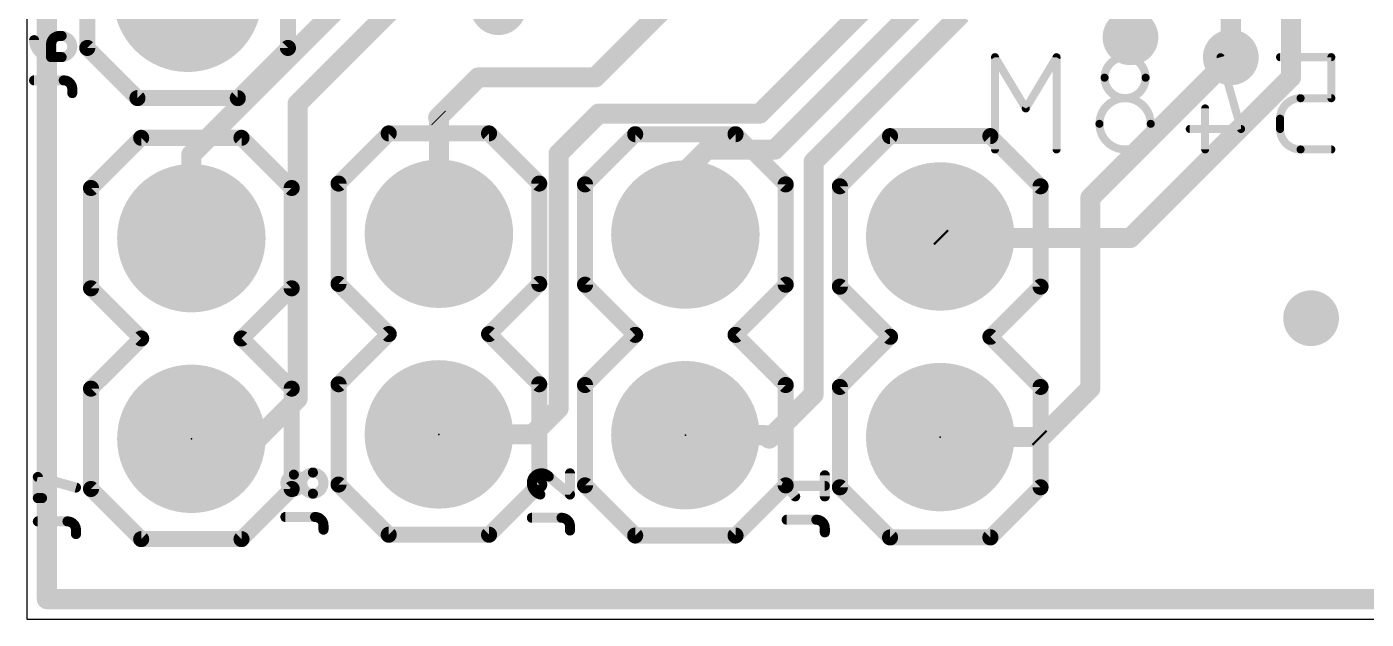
# Model space of a CAD drawing. Extents: x 0 to 1.42, y 0 to 1.2.
# Drawn here: x 0 to 0.667, y 0 to 0.295 of the extents above; entities that cross this region are included whole.
import ezdxf

# ---------------------------------------------------------------- set-up
doc = ezdxf.new("R2010")
doc.units = 0
for name, color, linetype in [('1', 12, 'CONTINUOUS'), ('16', 132, 'CONTINUOUS'), ('17', 110, 'CONTINUOUS'), ('18', 110, 'CONTINUOUS'), ('20', 31, 'CONTINUOUS'), ('21', 253, 'CONTINUOUS'), ('23', 53, 'CONTINUOUS'), ('25', 253, 'CONTINUOUS'), ('28', 253, 'CONTINUOUS'), ('51', 253, 'CONTINUOUS')]:
    doc.layers.add(name, color=color, linetype=linetype)

# ---------------------------------------------------------------- blocks, each defined once
blk = doc.blocks.new('RECT')
blk.add_solid([(-0.5, -0.5), (0.5, -0.5), (-0.5, 0.5), (0.5, 0.5)])
blk = doc.blocks.new('ROUNDP')
at = {"const_width": 0.5}
blk.add_lwpolyline([(0, -0.25, 1), (0, 0.25, 1), (0, -0.25)], format="xyb", dxfattribs=at)
blk = doc.blocks.new('ROUNDV')
at = {"const_width": 0.5}
blk.add_lwpolyline([(0, -0.25, 1), (0, 0.25, 1), (0, -0.25)], format="xyb", dxfattribs=at)

msp = doc.modelspace()

# ---------------------------------------------------------------- linework, layer by layer
at = {"layer": '1', "const_width": 0.01}
for points in [[(0.01, 1.19), (0.01, 0.01)], [(0.6, 0.28), (0.53, 0.21)], [(0.53, 0.21), (0.53, 0.115)], [(0.53, 0.115), (0.505, 0.09)], [(0.504252, 0.090748), (0.455189, 0.090748)], [(0.505, 0.09), (0.504252, 0.090748)], [(0.01, 0.01), (1.39, 0.01)]]:
    msp.add_lwpolyline(points, dxfattribs=at)
at = {"layer": '1', "const_width": 0.005}
for points in [[(0.601768, 0.278232, 1), (0.598232, 0.281768)], [(0.5325, 0.21, 1), (0.5275, 0.21)], [(0.528232, 0.211768, 1), (0.531768, 0.208232)], [(0.5275, 0.115, 1), (0.5325, 0.115)], [(0.531768, 0.113232, 1), (0.528232, 0.116768)], [(0.455189, 0.093248, 1), (0.455189, 0.088248)], [(0.50602, 0.092516, 1), (0.502484, 0.08898)], [(0.503232, 0.091768, 1), (0.506768, 0.088232)], [(0.503232, 0.088232, 1), (0.506768, 0.091768)], [(0.504252, 0.088248, 1), (0.504252, 0.093248)], [(0.01, 0.0125, 1), (0.01, 0.0075)], [(0.0075, 0.01, 1), (0.0125, 0.01)]]:
    msp.add_lwpolyline(points, format="xyb", dxfattribs=at)
at = {"layer": '16', "const_width": 0.01}
for points in [[(0.01, 1.19), (0.01, 0.01)], [(0.63, 0.47), (0.63, 0.27)], [(0.6, 0.44), (0.6, 0.28)], [(0.283252, 0.27), (0.42, 0.406748)], [(0.188, 0.337544), (0.082, 0.231544)], [(0.21, 0.332), (0.135, 0.257)], [(0.440479, 0.327227), (0.365252, 0.252)], [(0.453164, 0.314456), (0.372708, 0.234)], [(0.465759, 0.301595), (0.392082, 0.227918)], [(0.225, 0.27), (0.205, 0.25)], [(0.283252, 0.27), (0.225, 0.27)], [(0.63, 0.27), (0.55, 0.19)], [(0.135, 0.257), (0.135, 0.11)], [(0.205, 0.25), (0.205362, 0.249638)], [(0.205362, 0.249638), (0.205362, 0.19211)], [(0.285, 0.252), (0.265, 0.232)], [(0.365252, 0.252), (0.285, 0.252)], [(0.082, 0.231544), (0.082, 0.189906)], [(0.265, 0.232), (0.265, 0.105)], [(0.339, 0.234), (0.328189, 0.223189)], [(0.372708, 0.234), (0.339, 0.234)], [(0.328189, 0.223189), (0.328189, 0.191709)], [(0.392082, 0.227918), (0.392082, 0.112082)], [(0.455937, 0.19), (0.455189, 0.190748)], [(0.55, 0.19), (0.455937, 0.19)], [(0.135, 0.11), (0.114906, 0.089906)], [(0.392082, 0.112082), (0.37, 0.09)], [(0.265, 0.105), (0.25211, 0.09211)], [(0.114906, 0.089906), (0.082, 0.089906)], [(0.25211, 0.09211), (0.205362, 0.09211)], [(0.368291, 0.091709), (0.328189, 0.091709)], [(0.37, 0.09), (0.368291, 0.091709)], [(0.01, 0.01), (1.39, 0.01)]]:
    msp.add_lwpolyline(points, dxfattribs=at)
at = {"layer": '16', "const_width": 0.005}
for points in [[(0.5975, 0.28, 1), (0.6025, 0.28)], [(0.225, 0.2725, 1), (0.225, 0.2675)], [(0.226768, 0.268232, 1), (0.223232, 0.271768)], [(0.281484, 0.271768, 1), (0.28502, 0.268232)], [(0.283252, 0.2675, 1), (0.283252, 0.2725)], [(0.631768, 0.268232, 1), (0.628232, 0.271768)], [(0.6275, 0.27, 1), (0.6325, 0.27)], [(0.1375, 0.257, 1), (0.1325, 0.257)], [(0.133232, 0.258768, 1), (0.136768, 0.255232)], [(0.206768, 0.251768, 1), (0.203232, 0.248232)], [(0.203232, 0.251768, 1), (0.206768, 0.248232)], [(0.207862, 0.249638, 1), (0.202862, 0.249638)], [(0.203594, 0.24787, 1), (0.20713, 0.251406)], [(0.285, 0.2545, 1), (0.285, 0.2495)], [(0.286768, 0.250232, 1), (0.283232, 0.253768)], [(0.363484, 0.253768, 1), (0.36702, 0.250232)], [(0.365252, 0.2495, 1), (0.365252, 0.2545)], [(0.0845, 0.231544, 1), (0.0795, 0.231544)], [(0.080232, 0.233312, 1), (0.083768, 0.229776)], [(0.2675, 0.232, 1), (0.2625, 0.232)], [(0.263232, 0.233768, 1), (0.266768, 0.230232)], [(0.339, 0.2365, 1), (0.339, 0.2315)], [(0.340768, 0.232232, 1), (0.337232, 0.235768)], [(0.37094, 0.235768, 1), (0.374476, 0.232232)], [(0.372708, 0.2315, 1), (0.372708, 0.2365)], [(0.330689, 0.223189, 1), (0.325689, 0.223189)], [(0.326421, 0.224957, 1), (0.329957, 0.221421)], [(0.394582, 0.227918, 1), (0.389582, 0.227918)], [(0.390314, 0.229686, 1), (0.39385, 0.22615)], [(0.202862, 0.19211, 1), (0.207862, 0.19211)], [(0.325689, 0.191709, 1), (0.330689, 0.191709)], [(0.456957, 0.192516, 1), (0.453421, 0.18898)], [(0.455937, 0.1925, 1), (0.455937, 0.1875)], [(0.454169, 0.188232, 1), (0.457705, 0.191768)], [(0.548232, 0.191768, 1), (0.551768, 0.188232)], [(0.55, 0.1875, 1), (0.55, 0.1925)], [(0.0795, 0.189906, 1), (0.0845, 0.189906)], [(0.136768, 0.108232, 1), (0.133232, 0.111768)], [(0.389582, 0.112082, 1), (0.394582, 0.112082)], [(0.39385, 0.110314, 1), (0.390314, 0.11385)], [(0.1325, 0.11, 1), (0.1375, 0.11)], [(0.2625, 0.105, 1), (0.2675, 0.105)], [(0.266768, 0.103232, 1), (0.263232, 0.106768)], [(0.082, 0.092406, 1), (0.082, 0.087406)], [(0.113138, 0.091673, 1), (0.116673, 0.088138)], [(0.114906, 0.087406, 1), (0.114906, 0.092406)], [(0.205362, 0.09461, 1), (0.205362, 0.08961)], [(0.250342, 0.093878, 1), (0.253878, 0.090342)], [(0.25211, 0.08961, 1), (0.25211, 0.09461)], [(0.328189, 0.094209, 1), (0.328189, 0.089209)], [(0.370059, 0.093476, 1), (0.366524, 0.089941)], [(0.368232, 0.091768, 1), (0.371768, 0.088232)], [(0.368232, 0.088232, 1), (0.371768, 0.091768)], [(0.368291, 0.089209, 1), (0.368291, 0.094209)], [(0.01, 0.0125, 1), (0.01, 0.0075)], [(0.0075, 0.01, 1), (0.0125, 0.01)]]:
    msp.add_lwpolyline(points, format="xyb", dxfattribs=at)
at = {"layer": '20'}
for p, q in [((0, 1.2), (0, 0)), ((0, 0), (1.4, 0))]:
    msp.add_line(p, q, dxfattribs=at)
at = {"layer": '21', "const_width": 0.008}
for points in [[(0.03015, 0.284693), (0.03015, 0.334693)], [(0.13015, 0.334693), (0.13015, 0.284693)], [(0.03015, 0.284693), (0.05515, 0.259693)], [(0.10515, 0.259693), (0.13015, 0.284693)], [(0.05515, 0.259693), (0.10515, 0.259693)], [(0.032, 0.214906), (0.057, 0.239906)], [(0.057, 0.239906), (0.107, 0.239906)], [(0.107, 0.239906), (0.132, 0.214906)], [(0.155362, 0.21711), (0.180362, 0.24211)], [(0.180362, 0.24211), (0.230362, 0.24211)], [(0.230362, 0.24211), (0.255362, 0.21711)], [(0.278189, 0.216709), (0.303189, 0.241709)], [(0.303189, 0.241709), (0.353189, 0.241709)], [(0.353189, 0.241709), (0.378189, 0.216709)], [(0.405189, 0.215748), (0.430189, 0.240748)], [(0.430189, 0.240748), (0.480189, 0.240748)], [(0.480189, 0.240748), (0.505189, 0.215748)], [(0.155362, 0.16711), (0.155362, 0.21711)], [(0.255362, 0.21711), (0.255362, 0.16711)], [(0.278189, 0.166709), (0.278189, 0.216709)], [(0.378189, 0.216709), (0.378189, 0.166709)], [(0.032, 0.164906), (0.032, 0.214906)], [(0.132, 0.214906), (0.132, 0.164906)], [(0.405189, 0.165748), (0.405189, 0.215748)], [(0.505189, 0.215748), (0.505189, 0.165748)], [(0.057, 0.139906), (0.032, 0.164906)], [(0.132, 0.164906), (0.107, 0.139906)], [(0.180362, 0.14211), (0.155362, 0.16711)], [(0.255362, 0.16711), (0.230362, 0.14211)], [(0.303189, 0.141709), (0.278189, 0.166709)], [(0.378189, 0.166709), (0.353189, 0.141709)], [(0.430189, 0.140748), (0.405189, 0.165748)], [(0.505189, 0.165748), (0.480189, 0.140748)], [(0.032, 0.114906), (0.057, 0.139906)], [(0.107, 0.139906), (0.132, 0.114906)], [(0.155362, 0.11711), (0.180362, 0.14211)], [(0.230362, 0.14211), (0.255362, 0.11711)], [(0.278189, 0.116709), (0.303189, 0.141709)], [(0.353189, 0.141709), (0.378189, 0.116709)], [(0.405189, 0.115748), (0.430189, 0.140748)], [(0.480189, 0.140748), (0.505189, 0.115748)], [(0.155362, 0.06711), (0.155362, 0.11711)], [(0.255362, 0.11711), (0.255362, 0.06711)], [(0.278189, 0.066709), (0.278189, 0.116709)], [(0.378189, 0.116709), (0.378189, 0.066709)], [(0.032, 0.064906), (0.032, 0.114906)], [(0.132, 0.114906), (0.132, 0.064906)], [(0.405189, 0.065748), (0.405189, 0.115748)], [(0.505189, 0.115748), (0.505189, 0.065748)], [(0.032, 0.064906), (0.057, 0.039906)], [(0.107, 0.039906), (0.132, 0.064906)], [(0.155362, 0.06711), (0.180362, 0.04211)], [(0.230362, 0.04211), (0.255362, 0.06711)], [(0.278189, 0.066709), (0.303189, 0.041709)], [(0.353189, 0.041709), (0.378189, 0.066709)], [(0.405189, 0.065748), (0.430189, 0.040748)], [(0.480189, 0.040748), (0.505189, 0.065748)], [(0.057, 0.039906), (0.107, 0.039906)], [(0.180362, 0.04211), (0.230362, 0.04211)], [(0.303189, 0.041709), (0.353189, 0.041709)], [(0.430189, 0.040748), (0.480189, 0.040748)]]:
    msp.add_lwpolyline(points, dxfattribs=at)
at = {"layer": '21', "const_width": 0.004}
for points in [[(0.031564, 0.286107, 1), (0.028735, 0.283279)], [(0.131564, 0.283279, 1), (0.128735, 0.286107)], [(0.02815, 0.284693, 1), (0.03215, 0.284693)], [(0.12815, 0.284693, 1), (0.13215, 0.284693)], [(0.05515, 0.261693, 1), (0.05515, 0.257693)], [(0.053735, 0.258279, 1), (0.056564, 0.261107)], [(0.103735, 0.261107, 1), (0.106564, 0.258279)], [(0.10515, 0.257693, 1), (0.10515, 0.261693)], [(0.057, 0.241906, 1), (0.057, 0.237906)], [(0.058414, 0.238491, 1), (0.055586, 0.24132)], [(0.108414, 0.24132, 1), (0.105586, 0.238491)], [(0.107, 0.237906, 1), (0.107, 0.241906)], [(0.180362, 0.24411, 1), (0.180362, 0.24011)], [(0.181776, 0.240696, 1), (0.178948, 0.243524)], [(0.231776, 0.243524, 1), (0.228948, 0.240696)], [(0.230362, 0.24011, 1), (0.230362, 0.24411)], [(0.303189, 0.243709, 1), (0.303189, 0.239709)], [(0.304603, 0.240294, 1), (0.301775, 0.243123)], [(0.354603, 0.243123, 1), (0.351775, 0.240294)], [(0.353189, 0.239709, 1), (0.353189, 0.243709)], [(0.430189, 0.242748, 1), (0.430189, 0.238748)], [(0.431603, 0.239334, 1), (0.428775, 0.242162)], [(0.481603, 0.242162, 1), (0.478775, 0.239334)], [(0.480189, 0.238748, 1), (0.480189, 0.242748)], [(0.157362, 0.21711, 1), (0.153362, 0.21711)], [(0.153948, 0.218524, 1), (0.156776, 0.215696)], [(0.257362, 0.21711, 1), (0.253362, 0.21711)], [(0.253948, 0.215696, 1), (0.256776, 0.218524)], [(0.280189, 0.216709, 1), (0.276189, 0.216709)], [(0.380189, 0.216709, 1), (0.376189, 0.216709)], [(0.034, 0.214906, 1), (0.03, 0.214906)], [(0.030586, 0.21632, 1), (0.033414, 0.213491)], [(0.134, 0.214906, 1), (0.13, 0.214906)], [(0.130586, 0.213491, 1), (0.133414, 0.21632)], [(0.276775, 0.218123, 1), (0.279603, 0.215294)], [(0.376775, 0.215294, 1), (0.379603, 0.218123)], [(0.407189, 0.215748, 1), (0.403189, 0.215748)], [(0.403775, 0.217162, 1), (0.406603, 0.214334)], [(0.507189, 0.215748, 1), (0.503189, 0.215748)], [(0.503775, 0.214334, 1), (0.506603, 0.217162)], [(0.033414, 0.16632, 1), (0.030586, 0.163491)], [(0.03, 0.164906, 1), (0.034, 0.164906)], [(0.13, 0.164906, 1), (0.134, 0.164906)], [(0.133414, 0.163491, 1), (0.130586, 0.16632)], [(0.156776, 0.168524, 1), (0.153948, 0.165696)], [(0.153362, 0.16711, 1), (0.157362, 0.16711)], [(0.253362, 0.16711, 1), (0.257362, 0.16711)], [(0.256776, 0.165696, 1), (0.253948, 0.168524)], [(0.279603, 0.168123, 1), (0.276775, 0.165294)], [(0.276189, 0.166709, 1), (0.280189, 0.166709)], [(0.376189, 0.166709, 1), (0.380189, 0.166709)], [(0.379603, 0.165294, 1), (0.376775, 0.168123)], [(0.406603, 0.167162, 1), (0.403775, 0.164334)], [(0.403189, 0.165748, 1), (0.407189, 0.165748)], [(0.503189, 0.165748, 1), (0.507189, 0.165748)], [(0.506603, 0.164334, 1), (0.503775, 0.167162)], [(0.058414, 0.138491, 1), (0.055586, 0.14132)], [(0.055586, 0.138491, 1), (0.058414, 0.14132)], [(0.108414, 0.14132, 1), (0.105586, 0.138491)], [(0.105586, 0.14132, 1), (0.108414, 0.138491)], [(0.181776, 0.140696, 1), (0.178948, 0.143524)], [(0.178948, 0.140696, 1), (0.181776, 0.143524)], [(0.231776, 0.143524, 1), (0.228948, 0.140696)], [(0.228948, 0.143524, 1), (0.231776, 0.140696)], [(0.304603, 0.140294, 1), (0.301775, 0.143123)], [(0.301775, 0.140294, 1), (0.304603, 0.143123)], [(0.354603, 0.143123, 1), (0.351775, 0.140294)], [(0.351775, 0.143123, 1), (0.354603, 0.140294)], [(0.431603, 0.139334, 1), (0.428775, 0.142162)], [(0.428775, 0.139334, 1), (0.431603, 0.142162)], [(0.481603, 0.142162, 1), (0.478775, 0.139334)], [(0.478775, 0.142162, 1), (0.481603, 0.139334)], [(0.157362, 0.11711, 1), (0.153362, 0.11711)], [(0.153948, 0.118524, 1), (0.156776, 0.115696)], [(0.257362, 0.11711, 1), (0.253362, 0.11711)], [(0.253948, 0.115696, 1), (0.256776, 0.118524)], [(0.280189, 0.116709, 1), (0.276189, 0.116709)], [(0.380189, 0.116709, 1), (0.376189, 0.116709)], [(0.034, 0.114906, 1), (0.03, 0.114906)], [(0.030586, 0.11632, 1), (0.033414, 0.113491)], [(0.134, 0.114906, 1), (0.13, 0.114906)], [(0.130586, 0.113491, 1), (0.133414, 0.11632)], [(0.276775, 0.118123, 1), (0.279603, 0.115294)], [(0.376775, 0.115294, 1), (0.379603, 0.118123)], [(0.407189, 0.115748, 1), (0.403189, 0.115748)], [(0.403775, 0.117162, 1), (0.406603, 0.114334)], [(0.507189, 0.115748, 1), (0.503189, 0.115748)], [(0.503775, 0.114334, 1), (0.506603, 0.117162)], [(0.033414, 0.06632, 1), (0.030586, 0.063491)], [(0.03, 0.064906, 1), (0.034, 0.064906)], [(0.13, 0.064906, 1), (0.134, 0.064906)], [(0.133414, 0.063491, 1), (0.130586, 0.06632)], [(0.156776, 0.068524, 1), (0.153948, 0.065696)], [(0.153362, 0.06711, 1), (0.157362, 0.06711)], [(0.253362, 0.06711, 1), (0.257362, 0.06711)], [(0.256776, 0.065696, 1), (0.253948, 0.068524)], [(0.279603, 0.068123, 1), (0.276775, 0.065294)], [(0.276189, 0.066709, 1), (0.280189, 0.066709)], [(0.376189, 0.066709, 1), (0.380189, 0.066709)], [(0.379603, 0.065294, 1), (0.376775, 0.068123)], [(0.406603, 0.067162, 1), (0.403775, 0.064334)], [(0.403189, 0.065748, 1), (0.407189, 0.065748)], [(0.503189, 0.065748, 1), (0.507189, 0.065748)], [(0.506603, 0.064334, 1), (0.503775, 0.067162)], [(0.057, 0.041906, 1), (0.057, 0.037906)], [(0.055586, 0.038491, 1), (0.058414, 0.04132)], [(0.105586, 0.04132, 1), (0.108414, 0.038491)], [(0.107, 0.037906, 1), (0.107, 0.041906)], [(0.180362, 0.04411, 1), (0.180362, 0.04011)], [(0.178948, 0.040696, 1), (0.181776, 0.043524)], [(0.228948, 0.043524, 1), (0.231776, 0.040696)], [(0.230362, 0.04011, 1), (0.230362, 0.04411)], [(0.303189, 0.043709, 1), (0.303189, 0.039709)], [(0.301775, 0.040294, 1), (0.304603, 0.043123)], [(0.351775, 0.043123, 1), (0.354603, 0.040294)], [(0.353189, 0.039709, 1), (0.353189, 0.043709)], [(0.430189, 0.042748, 1), (0.430189, 0.038748)], [(0.428775, 0.039334, 1), (0.431603, 0.042162)], [(0.478775, 0.042162, 1), (0.481603, 0.039334)], [(0.480189, 0.038748, 1), (0.480189, 0.042748)]]:
    msp.add_lwpolyline(points, format="xyb", dxfattribs=at)
at = {"layer": '23'}
for p in [(0.082, 0.089906), (0.205362, 0.09211), (0.328189, 0.091709), (0.455189, 0.090748)]:
    msp.add_point(p, dxfattribs=at)
at = {"layer": '25'}
for points, const_width in [([(0.003649, 0.288577, 0.414205), (0.012094, 0.280132)], 0.005), ([(0.004899, 0.288577, 1), (0.002399, 0.288577)], 0.0025), ([(0.016316, 0.290688, 0.414214), (0.012094, 0.286466)], 0.005), ([(0.013344, 0.286466, 1), (0.010844, 0.286466)], 0.0025), ([(0.010844, 0.286466, 1), (0.013344, 0.286466)], 0.0025), ([(0.016316, 0.291938, 1), (0.016316, 0.289438)], 0.0025), ([(0.017372, 0.280132, 1), (0.017372, 0.290688)], 0.005), ([(0.017372, 0.291938, 1), (0.017372, 0.289438)], 0.0025), ([(0.016316, 0.289438, 1), (0.016316, 0.291938)], 0.0025), ([(0.017372, 0.289438, 1), (0.017372, 0.291938)], 0.0025), ([(0.012094, 0.281382, 1), (0.012094, 0.278882)], 0.0025), ([(0.010844, 0.280132, 1), (0.013344, 0.280132)], 0.0025), ([(0.012094, 0.278882, 1), (0.012094, 0.281382)], 0.0025), ([(0.017372, 0.281382, 1), (0.017372, 0.278882)], 0.0025), ([(0.017372, 0.278882, 1), (0.017372, 0.281382)], 0.0025), ([(0.00365, 0.269776, 1), (0.00365, 0.267276)], 0.0025), ([(0.02265, 0.264304, 0.414214), (0.018427, 0.268526)], 0.005), ([(0.018427, 0.269776, 1), (0.018427, 0.267276)], 0.0025), ([(0.018427, 0.267276, 1), (0.018427, 0.269776)], 0.0025), ([(0.0239, 0.264304, 1), (0.0214, 0.264304)], 0.0025), ([(0.0214, 0.264304, 1), (0.0239, 0.264304)], 0.0025), ([(0.0214, 0.262193, 1), (0.0239, 0.262193)], 0.0025), ([(0.133085, 0.072049, 1), (0.133085, 0.063605)], 0.005), ([(0.133085, 0.063605, 1), (0.133085, 0.07205)], 0.005), ([(0.133085, 0.0733, 1), (0.133085, 0.0708)], 0.0025), ([(0.133085, 0.070799, 1), (0.133085, 0.073299)], 0.0025), ([(0.142585, 0.073105, 1), (0.142585, 0.06255)], 0.005), ([(0.142585, 0.062549, 1), (0.142585, 0.073105)], 0.005), ([(0.142585, 0.074355, 1), (0.142585, 0.071855)], 0.0025), ([(0.142585, 0.071855, 1), (0.142585, 0.074355)], 0.0025), ([(0.256439, 0.072703, 0.414198), (0.251689, 0.067953)], 0.005), ([(0.260133, 0.07112, 0.205254), (0.256439, 0.072703)], 0.005), ([(0.256439, 0.073953, 1), (0.256439, 0.071453)], 0.0025), ([(0.256439, 0.071453, 1), (0.256439, 0.073953)], 0.0025), ([(0.260943, 0.072073, 1), (0.259324, 0.070168)], 0.0025), ([(0.271939, 0.072703, 1), (0.269439, 0.072703)], 0.0025), ([(0.398939, 0.071743, 1), (0.396439, 0.071743)], 0.0025), ([(0.005835, 0.072105, 1), (0.005165, 0.069696)], 0.0025), ([(0.00675, 0.0709, 1), (0.00425, 0.0709)], 0.0025), ([(0.024165, 0.064418, 1), (0.024835, 0.066827)], 0.0025), ([(0.252939, 0.067953, 1), (0.250439, 0.067954)], 0.0025), ([(0.251689, 0.067953, 0.325223), (0.255911, 0.062148)], 0.005), ([(0.250439, 0.067954, 1), (0.252939, 0.067953)], 0.0025), ([(0.259228, 0.070258, 1), (0.261039, 0.071982)], 0.0025), ([(0.379665, 0.067246, 1), (0.377713, 0.065684)], 0.0025), ([(0.378689, 0.067715, 1), (0.378689, 0.065215)], 0.0025), ([(0.397689, 0.065215, 1), (0.397689, 0.067715)], 0.0025), ([(0.0055, 0.061595, 1), (0.0055, 0.059095)], 0.0025), ([(0.00425, 0.060345, 1), (0.00675, 0.060345)], 0.0025), ([(0.007611, 0.059095, 1), (0.007611, 0.061595)], 0.0025), ([(0.133085, 0.064855, 1), (0.133085, 0.062355)], 0.0025), ([(0.133085, 0.062355, 1), (0.133085, 0.064855)], 0.0025), ([(0.142585, 0.063799, 1), (0.142585, 0.061299)], 0.0025), ([(0.142585, 0.0613, 1), (0.142585, 0.0638)], 0.0025), ([(0.255526, 0.060959, 1), (0.256296, 0.063337)], 0.0025), ([(0.269439, 0.062148, 1), (0.271939, 0.062148)], 0.0025), ([(0.269879, 0.061196, 1), (0.271499, 0.0631)], 0.0025), ([(0.381935, 0.060406, 1), (0.383887, 0.061968)], 0.0025), ([(0.396439, 0.061187, 1), (0.398939, 0.061187)], 0.0025), ([(0.128862, 0.052194, 1), (0.128862, 0.049694)], 0.0025), ([(0.147862, 0.046721, 0.414214), (0.14364, 0.050944)], 0.005), ([(0.14364, 0.052194, 1), (0.14364, 0.049694)], 0.0025), ([(0.14364, 0.049694, 1), (0.14364, 0.052194)], 0.0025), ([(0.0055, 0.049989, 1), (0.0055, 0.047489)], 0.0025), ([(0.0245, 0.044517, 0.414214), (0.020278, 0.048739)], 0.005), ([(0.020278, 0.049989, 1), (0.020278, 0.047489)], 0.0025), ([(0.020278, 0.047489, 1), (0.020278, 0.049989)], 0.0025), ([(0.02575, 0.044517, 1), (0.02325, 0.044517)], 0.0025), ([(0.149112, 0.046721, 1), (0.146612, 0.046721)], 0.0025), ([(0.146612, 0.046721, 1), (0.149112, 0.046721)], 0.0025), ([(0.251689, 0.051792, 1), (0.251689, 0.049292)], 0.0025), ([(0.270689, 0.04632, 0.414214), (0.266467, 0.050542)], 0.005), ([(0.266467, 0.051792, 1), (0.266467, 0.049292)], 0.0025), ([(0.266467, 0.049292, 1), (0.266467, 0.051792)], 0.0025), ([(0.271939, 0.04632, 1), (0.269439, 0.04632)], 0.0025), ([(0.269439, 0.04632, 1), (0.271939, 0.04632)], 0.0025), ([(0.378689, 0.050831, 1), (0.378689, 0.048331)], 0.0025), ([(0.397689, 0.045359, 0.414214), (0.393467, 0.049581)], 0.005), ([(0.393467, 0.050831, 1), (0.393467, 0.048331)], 0.0025), ([(0.393467, 0.048331, 1), (0.393467, 0.050831)], 0.0025), ([(0.398939, 0.045359, 1), (0.396439, 0.045359)], 0.0025), ([(0.02325, 0.044517, 1), (0.02575, 0.044517)], 0.0025), ([(0.02325, 0.042406, 1), (0.02575, 0.042406)], 0.0025), ([(0.146612, 0.04461, 1), (0.149112, 0.04461)], 0.0025), ([(0.269439, 0.044209, 1), (0.271939, 0.044209)], 0.0025), ([(0.396439, 0.045359, 1), (0.398939, 0.045359)], 0.0025), ([(0.396439, 0.043248, 1), (0.398939, 0.043248)], 0.0025)]:
    msp.add_lwpolyline(points, format="xyb", dxfattribs=dict(at, const_width=const_width))
at = {"layer": '25', "const_width": 0.005}
for points in [[(0.012094, 0.280132), (0.012094, 0.286466)], [(0.016316, 0.290688), (0.017372, 0.290688)], [(0.017372, 0.280132), (0.012094, 0.280132)], [(0.00365, 0.268526), (0.018427, 0.268526)], [(0.02265, 0.264304), (0.02265, 0.262193)], [(0.260133, 0.07112), (0.270689, 0.062148)], [(0.270689, 0.062148), (0.270689, 0.072703)], [(0.397689, 0.061187), (0.397689, 0.071743)], [(0.0055, 0.060345), (0.0055, 0.0709)], [(0.0055, 0.0709), (0.0245, 0.065623)], [(0.382911, 0.061187), (0.378689, 0.066465)], [(0.378689, 0.066465), (0.397689, 0.066465)], [(0.007611, 0.060345), (0.0055, 0.060345)], [(0.128862, 0.050944), (0.14364, 0.050944)], [(0.0055, 0.048739), (0.020278, 0.048739)], [(0.0245, 0.044517), (0.0245, 0.042406)], [(0.147862, 0.046721), (0.147862, 0.04461)], [(0.251689, 0.050542), (0.266467, 0.050542)], [(0.270689, 0.04632), (0.270689, 0.044209)], [(0.378689, 0.049581), (0.393467, 0.049581)], [(0.397689, 0.045359), (0.397689, 0.043248)]]:
    msp.add_lwpolyline(points, dxfattribs=at)
at = {"layer": '28'}
for points, const_width in [([(0.483347, 0.280617, 1), (0.481632, 0.279588)], 0.002), ([(0.483489, 0.280102, 1), (0.481489, 0.280102)], 0.002), ([(0.514156, 0.280102, 1), (0.512156, 0.280102)], 0.002), ([(0.514013, 0.279588, 1), (0.512298, 0.280617)], 0.002), ([(0.557545, 0.26988, 1), (0.5371, 0.26988)], 0.004), ([(0.595839, 0.280377, 1), (0.593916, 0.279828)], 0.002), ([(0.624544, 0.281102, 1), (0.624544, 0.279102)], 0.002), ([(0.6511, 0.280102, 1), (0.6491, 0.280102)], 0.002), ([(0.6501, 0.279102, 1), (0.6501, 0.281102)], 0.002), ([(0.5371, 0.26988, 1), (0.557545, 0.26988)], 0.004), ([(0.5381, 0.26988, 1), (0.5361, 0.26988)], 0.002), ([(0.5361, 0.26988, 1), (0.5381, 0.26988)], 0.002), ([(0.558545, 0.26988, 1), (0.556545, 0.26988)], 0.002), ([(0.556545, 0.26988, 1), (0.558545, 0.26988)], 0.002), ([(0.5601, 0.24688, 1), (0.534545, 0.24688)], 0.004), ([(0.634767, 0.259658, 0.414214), (0.624544, 0.249436)], 0.004), ([(0.634767, 0.260658, 1), (0.634767, 0.258658)], 0.002), ([(0.634767, 0.258658, 1), (0.634767, 0.260658)], 0.002), ([(0.6491, 0.259658, 1), (0.6511, 0.259658)], 0.002), ([(0.6501, 0.258658, 1), (0.6501, 0.260658)], 0.002), ([(0.496965, 0.255061, 1), (0.49868, 0.254032)], 0.002), ([(0.496965, 0.254032, 1), (0.49868, 0.255061)], 0.002), ([(0.588211, 0.254547, 1), (0.586211, 0.254547)], 0.002), ([(0.534545, 0.24688, 1), (0.5601, 0.24688)], 0.004), ([(0.535545, 0.24688, 1), (0.533545, 0.24688)], 0.002), ([(0.533545, 0.24688, 1), (0.535545, 0.24688)], 0.002), ([(0.5611, 0.24688, 1), (0.5591, 0.24688)], 0.002), ([(0.5591, 0.24688, 1), (0.5611, 0.24688)], 0.002), ([(0.625544, 0.249436, 1), (0.623544, 0.249436)], 0.002), ([(0.623544, 0.249436, 1), (0.625544, 0.249436)], 0.002), ([(0.579545, 0.245325, 1), (0.579545, 0.243325)], 0.002), ([(0.604139, 0.24405, 1), (0.606062, 0.244599)], 0.002), ([(0.6051, 0.243325, 1), (0.6051, 0.245325)], 0.002), ([(0.624544, 0.244325, 0.414214), (0.634767, 0.234102)], 0.004), ([(0.625544, 0.244325, 1), (0.623544, 0.244325)], 0.002), ([(0.623544, 0.244325, 1), (0.625544, 0.244325)], 0.002), ([(0.481489, 0.234102, 1), (0.483489, 0.234102)], 0.002), ([(0.512156, 0.234102, 1), (0.514156, 0.234102)], 0.002), ([(0.586211, 0.234102, 1), (0.588211, 0.234102)], 0.002), ([(0.634767, 0.235102, 1), (0.634767, 0.233102)], 0.002), ([(0.634767, 0.233102, 1), (0.634767, 0.235102)], 0.002), ([(0.6501, 0.233102, 1), (0.6501, 0.235102)], 0.002)]:
    msp.add_lwpolyline(points, format="xyb", dxfattribs=dict(at, const_width=const_width))
at = {"layer": '28', "const_width": 0.004}
for points in [[(0.497822, 0.254547), (0.482489, 0.280102)], [(0.482489, 0.280102), (0.482489, 0.234102)], [(0.513156, 0.280102), (0.497822, 0.254547)], [(0.513156, 0.234102), (0.513156, 0.280102)], [(0.594878, 0.280102), (0.6051, 0.244325)], [(0.6501, 0.280102), (0.624544, 0.280102)], [(0.6501, 0.259658), (0.6501, 0.280102)], [(0.634767, 0.259658), (0.6501, 0.259658)], [(0.587211, 0.254547), (0.587211, 0.234102)], [(0.624544, 0.244325), (0.624544, 0.249436)], [(0.6051, 0.244325), (0.579545, 0.244325)], [(0.6501, 0.234102), (0.634767, 0.234102)]]:
    msp.add_lwpolyline(points, dxfattribs=at)

# ---------------------------------------------------------------- block references
at = {"layer": '17', "rotation": 180}
for p, xscale, yscale in [((0.08015, 0.309693), 0.074, 0.074), ((0.08015, 0.309693), 0.074, 0.074), ((0.08015, 0.309693), 0.06, 0.06), ((0.205362, 0.19211), 0.074, 0.074), ((0.205362, 0.19211), 0.074, 0.074), ((0.328189, 0.191709), 0.074, 0.074), ((0.328189, 0.191709), 0.074, 0.074), ((0.455189, 0.190748), 0.074, 0.074), ((0.455189, 0.190748), 0.074, 0.074), ((0.082, 0.189906), 0.074, 0.074), ((0.082, 0.189906), 0.074, 0.074), ((0.205362, 0.19211), 0.06, 0.06), ((0.328189, 0.191709), 0.06, 0.06), ((0.455189, 0.190748), 0.06, 0.06), ((0.082, 0.189906), 0.06, 0.06), ((0.082, 0.089906), 0.074, 0.074), ((0.082, 0.089906), 0.074, 0.074), ((0.205362, 0.09211), 0.074, 0.074), ((0.205362, 0.09211), 0.074, 0.074), ((0.328189, 0.091709), 0.074, 0.074), ((0.328189, 0.091709), 0.074, 0.074), ((0.455189, 0.090748), 0.074, 0.074), ((0.455189, 0.090748), 0.074, 0.074), ((0.205362, 0.09211), 0.06, 0.06), ((0.328189, 0.091709), 0.06, 0.06), ((0.455189, 0.090748), 0.06, 0.06), ((0.082, 0.089906), 0.06, 0.06)]:
    msp.add_blockref('ROUNDP', p, dxfattribs=dict(at, xscale=xscale, yscale=yscale))
at = {"layer": '18', "xscale": 0.02778, "yscale": 0.02778}
for p in [(0.235, 0.305), (0.235, 0.305), (0.55, 0.29), (0.55, 0.29), (0.6, 0.28), (0.6, 0.28), (0.64, 0.15), (0.64, 0.15)]:
    msp.add_blockref('ROUNDV', p, dxfattribs=at)
at = {"layer": '51', "xscale": 0.02, "yscale": 0.02, "rotation": 90}
for p in [(0.205362, 0.19211), (0.328189, 0.191709), (0.455189, 0.190748), (0.082, 0.189906), (0.205362, 0.09211), (0.328189, 0.091709), (0.455189, 0.090748), (0.082, 0.089906)]:
    msp.add_blockref('RECT', p, dxfattribs=at)

doc.saveas('drawing.dxf')
